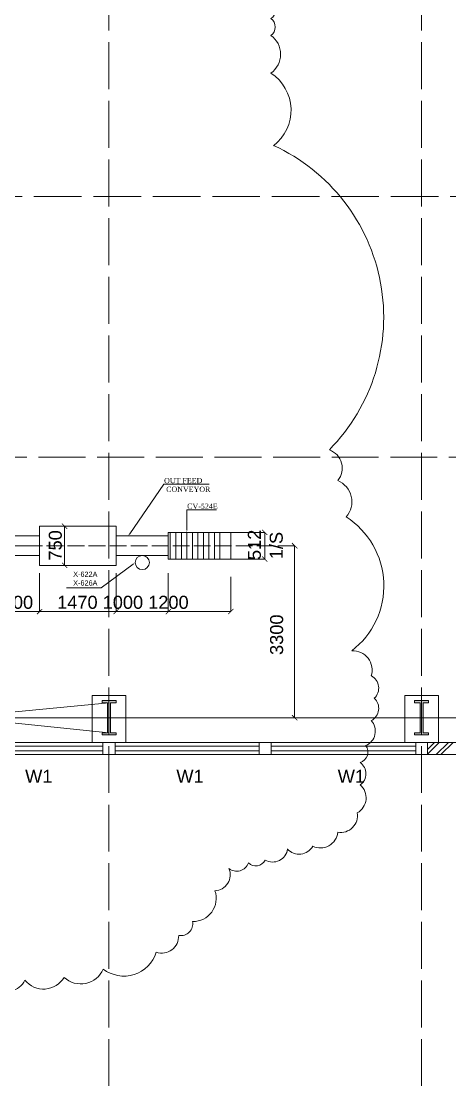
# Model space of a CAD drawing. Header units: inches. Extents: x 2602 to 127694, y 109 to 91908.
# Drawn here: x 65623 to 73851, y 19728 to 40038 of the extents above; entities that cross this region are included whole.
import ezdxf

# ---------------------------------------------------------------- set-up
doc = ezdxf.new("R2010")
doc.units = ezdxf.units.IN
doc.header["$MEASUREMENT"] = 0
doc.linetypes.add('PDF_IMPORT', pattern=[1, 0.8, -0.2])
doc.layers.add('PDF_Geometry', color=7, linetype='Continuous')
doc.layers.add('PDF_Solid Fills', color=7, linetype='Continuous', true_color=0x724639)
doc.layers.add('PDF_Text', color=230, linetype='Continuous', true_color=0xff007f)
doc.styles.add('PDF Arial', font='arial.ttf')
doc.styles.add('PDF Times New Roman', font='times.ttf')

msp = doc.modelspace()

# ---------------------------------------------------------------- hatches: boundary and pattern name
at = {"layer": 'PDF_Solid Fills', "true_color": 0x00b8b8, "transparency": 33554559}
for points in [[(66503, 30293), (66513, 30303), (66411, 30405), (66401, 30395)], [(70341, 30175), (70354, 30185), (70252, 30287), (70242, 30274)], [(70918, 29919), (70928, 29929), (70830, 30031), (70816, 30018)], [(66411, 29654), (66401, 29644), (66503, 29545), (66513, 29555)], [(70252, 29775), (70242, 29762), (70341, 29664), (70354, 29673)], [(66021, 28765), (65919, 28666), (65932, 28657), (66031, 28755)], [(67490, 28765), (67392, 28666), (67402, 28657), (67500, 28755)], [(68491, 28765), (68392, 28666), (68402, 28657), (68501, 28755)], [(69590, 28666), (69603, 28657), (69701, 28755), (69691, 28765)], [(70830, 26731), (70816, 26718), (70918, 26620), (70928, 26629)]]:
    msp.add_hatch(color=132, dxfattribs=at).paths.add_polyline_path(points)
at = {"layer": 'PDF_Solid Fills', "transparency": 33554559}
for points in [[(67444, 27003), (67175, 27003), (67175, 26961), (67280, 26961), (67280, 26387), (67175, 26387), (67175, 26344), (67444, 26344), (67444, 26387), (67339, 26387), (67339, 26961), (67444, 26961)], [(73444, 27003), (73175, 27003), (73175, 26961), (73280, 26961), (73280, 26387), (73175, 26387), (73175, 26344), (73444, 26344), (73444, 26387), (73339, 26387), (73339, 26961), (73444, 26961)]]:
    msp.add_hatch(color=256, dxfattribs=at).paths.add_polyline_path(points)

# ---------------------------------------------------------------- linework, layer by layer
at = {"layer": 'PDF_Geometry', "color": 30, "linetype": 'PDF_IMPORT', "lineweight": 0, "ltscale": 1125.093782, "true_color": 0xff7f00}
for points in [[(67307, 17356), (67307, 78521)], [(73309, 17356), (73309, 78521)], [(11954, 31674), (103310, 31674)], [(11954, 26675), (103310, 26675)]]:
    msp.add_lwpolyline(points, dxfattribs=at)
at = {"layer": 'PDF_Geometry', "lineweight": 0}
for points in [[(70467, 37650, 0.52057), (70415, 39042, 0.520573), (70415, 39766, 0.520571), (70415, 40087, 0.520571), (70415, 40407)], [(72342, 27476, 0.520539), (71968, 27959, 0.520571), (71859, 30529, 0.52057), (71699, 31223)], [(72345, 26621, 0.520565), (72399, 27049, 0.520563), (72345, 27478)], [(72075, 24851, 0.52057), (72129, 25387, 0.520551), (72130, 25815, 0.52058), (72238, 26138)], [(70736, 24155, 0.520537), (71219, 24210, 0.520575), (71700, 24477)], [(68217, 22175, 0.520559), (68646, 22497, 0.520567), (68914, 22765, 0.52057), (69342, 23353, 0.520558), (69611, 23783)], [(69609, 23783, 0.520541), (69984, 23891, 0.520579), (70305, 23944)], [(61248, 19552, 0.520557), (61622, 19604, 0.520557), (61996, 19658, 0.520571), (63068, 20407, 0.520571), (64409, 21426, 0.520574), (65106, 21533, 0.520565), (65694, 21640, 0.520546), (66449, 21693, 0.520571), (67197, 21853, 0.520574), (68215, 22174)]]:
    msp.add_lwpolyline(points, format="xyb", dxfattribs=at)
for points in [[(70413, 39763), (70413, 39763)], [(70413, 39042), (70413, 39042)], [(70465, 37651), (70465, 37651)], [(71538, 31812), (71538, 31812)], [(71699, 31225), (71699, 31225)], [(71859, 30526), (71859, 30526)], [(71968, 27958), (71968, 27958)], [(72342, 27476), (72342, 27476)], [(72394, 27046), (72394, 27046)], [(72342, 26620), (72342, 26620)], [(72233, 26137), (72233, 26137)], [(72128, 25816), (72128, 25816)], [(72128, 25386), (72128, 25386)], [(72073, 24852), (72073, 24852)], [(71699, 24478), (71699, 24478)], [(71217, 24209), (71217, 24209)], [(70734, 24156), (70734, 24156)], [(69609, 23779), (69609, 23779)], [(69983, 23887), (69983, 23887)], [(70305, 23940), (70305, 23940)], [(69340, 23353), (69340, 23353)], [(68911, 22762), (68911, 22762)], [(68642, 22496), (68642, 22496)], [(68215, 22175), (68215, 22175)], [(67195, 21853), (67195, 21853)], [(65696, 21637), (65696, 21637)], [(66444, 21693), (66444, 21693)]]:
    msp.add_lwpolyline(points, dxfattribs=at)
at = {"layer": 'PDF_Geometry', "color": 30, "linetype": 'PDF_IMPORT', "lineweight": 0, "ltscale": 1141.494566, "true_color": 0xff7f00}
msp.add_lwpolyline([(103310, 36673), (11954, 36673), (5732, 36673)], dxfattribs=at)
at = {"layer": 'PDF_Geometry', "color": 230, "lineweight": 0, "true_color": 0xff007f}
for points in [[(67707, 30205), (68360, 31156), (69229, 31156)], [(68802, 30280), (68802, 30661), (69370, 30661)], [(67772, 29621), (67159, 29165), (66490, 29165)], [(67159, 29165), (67159, 29165)]]:
    msp.add_lwpolyline(points, dxfattribs=at)
at = {"layer": 'PDF_Geometry', "color": 123, "lineweight": 0, "true_color": 0x5bb8b8}
for points in [[(67448, 30349), (67448, 29975), (67448, 29598), (65975, 29598), (65975, 30349)], [(68445, 30231), (68445, 29719), (69645, 29719), (69645, 30231)]]:
    msp.add_lwpolyline(points, close=True, dxfattribs=at)
at = {"layer": 'PDF_Geometry', "color": 132, "lineweight": 0, "true_color": 0x00b8b8}
for points in [[(66214, 30349), (66457, 30349), (66457, 29798), (66457, 29598), (66214, 29598)], [(69645, 30231), (70298, 30231), (70298, 29798), (70298, 29719), (69645, 29719)], [(69832, 29975), (69832, 29975)], [(70872, 29975), (70872, 28148), (70872, 26675)], [(64974, 29450), (64974, 28712), (65975, 28712), (65975, 29450)], [(65975, 29450), (65975, 29450)], [(67448, 29450), (67448, 28712), (68445, 28712), (68445, 29450)], [(67448, 29450), (67448, 29450)], [(68445, 29450), (68445, 29450)], [(65975, 29263), (65975, 28712), (67448, 28712), (67448, 29263)], [(65975, 29263), (65975, 29263)], [(67448, 29263), (67448, 29263)], [(68445, 29381), (68445, 28712), (69645, 28712), (69645, 29381)], [(68445, 29381), (68445, 29381)], [(69645, 29381), (69645, 29381)], [(65975, 28712), (65975, 28712)], [(67448, 28712), (67448, 28712)], [(68445, 28712), (68445, 28712)], [(69645, 28712), (69645, 28712)], [(69832, 26675), (69832, 26675)]]:
    msp.add_lwpolyline(points, dxfattribs=at)
at = {"layer": 'PDF_Geometry', "color": 123, "lineweight": 0, "true_color": 0x5bb8b8}
for points in [[(65975, 29788), (64978, 29788), (64978, 30162), (65975, 30162)], [(68445, 29785), (67448, 29785), (67448, 30162), (68445, 30162)], [(68484, 29719), (68484, 30231)], [(68592, 29719), (68592, 30231)], [(68697, 29719), (68697, 30231)], [(68802, 29719), (68802, 30231)], [(68911, 29719), (68911, 30231)], [(69016, 29719), (69016, 30231)], [(69121, 29719), (69121, 30231)], [(69226, 29719), (69226, 30231)], [(69334, 29719), (69334, 30231)], [(69439, 29719), (69439, 30231)], [(65975, 29975), (64978, 29975)], [(65975, 29788), (65975, 29788)]]:
    msp.add_lwpolyline(points, dxfattribs=at)
at = {"layer": 'PDF_Geometry', "linetype": 'PDF_IMPORT', "lineweight": 0, "ltscale": 403.459286}
msp.add_lwpolyline([(70872, 29975), (65975, 29975), (64978, 29975)], dxfattribs=at)
at = {"layer": 'PDF_Geometry', "color": 17, "lineweight": 0, "true_color": 0x724639}
for points in [[(67631, 27102), (67631, 26200), (66985, 26200), (66985, 27102)], [(73631, 27102), (73631, 26200), (72985, 26200), (72985, 27102)], [(67280, 26675), (67280, 26387), (67175, 26387), (67175, 26344), (67310, 26344), (67175, 26344), (67175, 26387), (67280, 26387), (67280, 26675), (67280, 26961), (67175, 26961), (67175, 27003), (67310, 27003), (67175, 27003), (67175, 26961), (67280, 26961)], [(67339, 26675), (67339, 26387), (67444, 26387), (67444, 26344), (67310, 26344), (67444, 26344), (67444, 26387), (67339, 26387), (67339, 26675), (67339, 26961), (67444, 26961), (67444, 27003), (67310, 27003), (67444, 27003), (67444, 26961), (67339, 26961)], [(73280, 26675), (73280, 26387), (73175, 26387), (73175, 26344), (73309, 26344), (73175, 26344), (73175, 26387), (73280, 26387), (73280, 26675), (73280, 26961), (73175, 26961), (73175, 27003), (73309, 27003), (73175, 27003), (73175, 26961), (73280, 26961)], [(73339, 26675), (73339, 26387), (73444, 26387), (73444, 26344), (73309, 26344), (73444, 26344), (73444, 26387), (73339, 26387), (73339, 26675), (73339, 26961), (73444, 26961), (73444, 27003), (73309, 27003), (73444, 27003), (73444, 26961), (73339, 26961)]]:
    msp.add_lwpolyline(points, close=True, dxfattribs=at)
at = {"layer": 'PDF_Geometry', "color": 32, "lineweight": 0, "true_color": 0xb85b00}
msp.add_lwpolyline([(22421, 26675), (99436, 26675), (99436, 26872)], dxfattribs=at)
at = {"layer": 'PDF_Geometry', "color": 17, "lineweight": 0, "true_color": 0x724639}
for points in [[(61307, 27003), (67307, 26387)], [(61307, 26387), (67307, 26961)]]:
    msp.add_lwpolyline(points, dxfattribs=at)
at = {"layer": 'PDF_Geometry', "color": 12, "lineweight": 0, "true_color": 0xdd0000}
for points in [[(35515, 25970), (35515, 26200), (74808, 26200), (74808, 25970)], [(67192, 25970), (67192, 26200)], [(67425, 25970), (67425, 26200)]]:
    msp.add_lwpolyline(points, close=True, dxfattribs=at)
for points in [[(67192, 26128), (64423, 26128)], [(67192, 26042), (64423, 26042)], [(70193, 26128), (67425, 26128)], [(70193, 26042), (67425, 26042)], [(70193, 26200), (70193, 25970)], [(70423, 26200), (70423, 25970)], [(73195, 26128), (70423, 26128)], [(73195, 26042), (70423, 26042)], [(73195, 26200), (73195, 25970)], [(73424, 26065), (73559, 26200)], [(73424, 25977), (73647, 26200)], [(73424, 26200), (73424, 25970)], [(73591, 25970), (73824, 26200)], [(73680, 25970), (73913, 26200)]]:
    msp.add_lwpolyline(points, dxfattribs=at)
at = {"layer": 'PDF_Geometry', "color": 224, "lineweight": 0, "true_color": 0x940070}
msp.add_circle((67948, 29652), 136, dxfattribs=at)
at = {"layer": 'PDF_Geometry', "lineweight": 0}
for centre, radius, start, end in [((68958, 34359), 3623, 315.4066, 65.407), ((71415, 31463), 372, 320.2683, 70.2691), ((72120, 26418), 300, 292.4601, 42.456), ((71756, 24797), 323, 259.9695, 9.9709), ((70447, 24200), 294, 241.5397, 351.5423)]:
    msp.add_arc(centre, radius, start, end, dxfattribs=at)
at = {"layer": 'PDF_Solid Fills', "color": 230, "true_color": 0xff007f, "transparency": 33554559}
for points in [[(68812, 30280), (68802, 30231), (68796, 30280)], [(67713, 30201), (67677, 30162), (67697, 30208)], [(67766, 29627), (67812, 29650), (67776, 29614)]]:
    msp.add_solid(points, dxfattribs=at)

# ---------------------------------------------------------------- texts
at = {"layer": 'PDF_Text', "char_height": 100, "attachment_point": 7}
for s, insert, style in [('OUT FEED', (68366, 31173), 'PDF Times New Roman'), ('CONVEYOR', (68406, 31006), 'PDF Times New Roman'), ('CV-524E', (68809, 30681), 'PDF Times New Roman'), ('X-622A', (66621, 29376), 'PDF Arial'), ('X-626A', (66621, 29209), 'PDF Arial')]:
    msp.add_mtext(s, dxfattribs=dict(at, insert=insert, style=style))
at = {"layer": 'PDF_Text', "color": 132, "true_color": 0x00b8b8, "char_height": 250, "attachment_point": 7, "rotation": 90, "style": 'PDF Arial'}
for s, insert in [('512', (70227, 29700)), ('750', (66406, 29690)), ('1/S', (70647, 29716)), ('3300', (70654, 27879))]:
    msp.add_mtext(s, dxfattribs=dict(at, insert=insert))
at = {"layer": 'PDF_Text', "color": 132, "true_color": 0x00b8b8, "attachment_point": 7, "style": 'PDF Arial'}
for s, insert, char_height in [('1000', (65076, 28761), 250), ('1470 1000 1200', (66313, 28761), 249.99)]:
    msp.add_mtext(s, dxfattribs=dict(at, insert=insert, char_height=char_height))
at = {"layer": 'PDF_Text', "color": 32, "true_color": 0xb85b00, "char_height": 250, "attachment_point": 7, "style": 'PDF Arial'}
for insert in [(65699, 25426), (68602, 25426), (71699, 25426)]:
    msp.add_mtext('W1', dxfattribs=dict(at, insert=insert))

doc.saveas('drawing.dxf')
